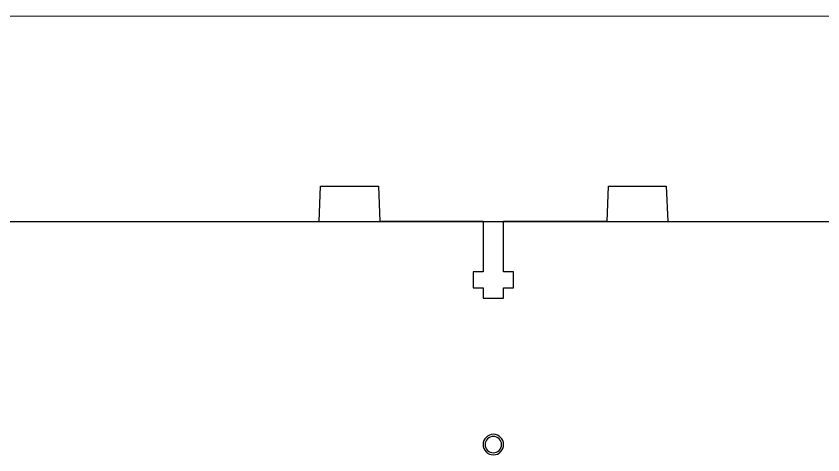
# Model space of a CAD drawing. Header units: millimetres. Extents: x -1949 to 1995, y -1808 to 1842.
# Drawn here: x -618.5 to -506.4, y -669.3 to -608.4 of the extents above; entities that cross this region are included whole.
import ezdxf

# ---------------------------------------------------------------- set-up
doc = ezdxf.new("R2010")
doc.units = ezdxf.units.MM
doc.layers.get('0').update_dxf_attribs({"lineweight": 25, "true_color": 0xffffff})
doc.layers.add('Laser Table', color=2, linetype='Continuous', lineweight=0, true_color=0xffff00)
doc.layers.add('Referance lines', color=2, linetype='Continuous', lineweight=0, true_color=0xffff00)

msp = doc.modelspace()

# ---------------------------------------------------------------- linework, layer by layer
at = {"color": 1, "true_color": 0xff0000}
for p, q in [((-576.40581, -636.8916), (-576.20572, -632.01988)), ((-576.20572, -632.01988), (-568.16831, -632.01988)), ((-568.16831, -632.01988), (-567.96822, -636.8916)), ((-536.39263, -636.8916), (-536.19253, -632.01988)), ((-536.19253, -632.01988), (-528.16359, -632.01988)), ((-528.16359, -632.01988), (-527.9635, -636.8916)), ((-635.3035, -636.8916), (-576.40581, -636.8916)), ((-527.9635, -636.8916), (-469.06581, -636.8916))]:
    msp.add_line(p, q, dxfattribs=at)
for p, q in [((-807.34637, -636.8916), (21.99572, -636.8916)), ((-553.59122, -636.8916), (-567.96822, -636.8916)), ((-553.59122, -636.8916), (-553.59122, -643.9087)), ((-550.79051, -643.9087), (-550.79051, -636.8916)), ((-536.39263, -636.8916), (-550.79051, -636.8916)), ((-553.59122, -643.9087), (-554.99139, -643.9087)), ((-554.99139, -643.9087), (-554.99139, -646.10898)), ((-549.39104, -643.9087), (-550.79051, -643.9087)), ((-549.39104, -646.10898), (-549.39104, -643.9087)), ((-554.99139, -646.10898), (-553.59122, -646.10898)), ((-553.59122, -646.10898), (-553.59122, -647.55219)), ((-550.79051, -647.55219), (-550.79051, -646.10898)), ((-550.79051, -646.10898), (-549.39104, -646.10898)), ((-553.59122, -647.55219), (-550.79051, -647.55219))]:
    msp.add_line(p, q)
at = {"color": 3, "true_color": 0x00ff00}
for points in [[(-552.19087, -666.45573), (-552.97791, -666.45573), (-553.61574, -667.0939), (-553.61574, -667.8806)], [(-550.766, -667.8806), (-550.766, -667.0939), (-551.40347, -666.45573), (-552.19087, -666.45573)], [(-553.61574, -667.8806), (-553.61574, -668.66729), (-552.97791, -669.30512), (-552.19087, -669.30512)], [(-552.19087, -669.30512), (-551.40347, -669.30512), (-550.766, -668.66729), (-550.766, -667.8806)]]:
    msp.add_open_spline(points, degree=3, dxfattribs=at)
at = {"color": 6, "true_color": 0xff00ff}
for points in [[(-552.19087, -666.7407), (-552.8205, -666.7407), (-553.33076, -667.25124), (-553.33076, -667.8806)], [(-551.05097, -667.8806), (-551.05097, -667.25124), (-551.56095, -666.7407), (-552.19087, -666.7407)], [(-553.33076, -667.8806), (-553.33076, -668.50995), (-552.8205, -669.02021), (-552.19087, -669.02021)], [(-552.19087, -669.02021), (-551.56095, -669.02021), (-551.05097, -668.50995), (-551.05097, -667.8806)]]:
    msp.add_open_spline(points, degree=3, dxfattribs=at)
at = {"layer": 'Laser Table', "color": 2, "true_color": 0xffff00}
msp.add_line((-842.67532, -608.3916), (57.32468, -608.3916), dxfattribs=at)
at = {"layer": 'Referance lines', "color": 2, "true_color": 0xffff00}
for q in [(24.8275, -636.8916), (-543.13615, -636.8916)]:
    msp.add_line((-813.16863, -636.8916), q, dxfattribs=at)
at = {"layer": 'Referance lines'}
msp.add_line((-811.67339, -636.8916), (26.32274, -636.8916), dxfattribs=at)

doc.saveas('drawing.dxf')
